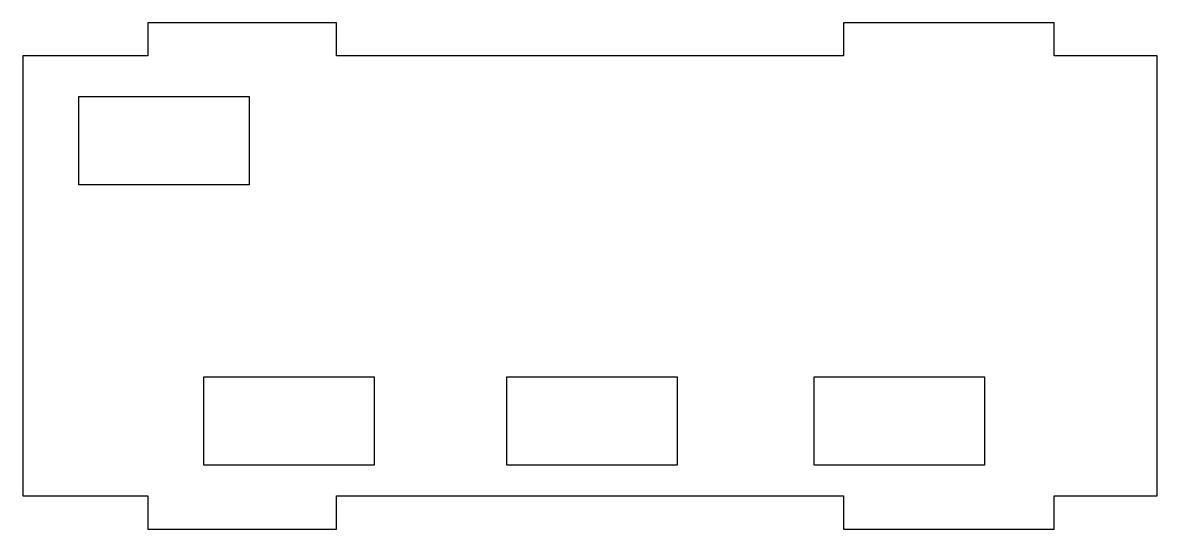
# Model space of a CAD drawing. Header units: millimetres. Extents: x 0 to 107, y 0 to 48.
import ezdxf

# ---------------------------------------------------------------- set-up
doc = ezdxf.new("R2010")
doc.units = ezdxf.units.MM
doc.layers.get('0').update_dxf_attribs({"linetype": 'CONTINUOUS'})

msp = doc.modelspace()

# ---------------------------------------------------------------- linework, layer by layer
for points in [[(0, 44.47), (0, 3.14), (11.76, 3.14), (11.76, 0), (29.46, 0), (29.46, 3.14), (77.04, 3.14), (77.04, 0), (96.82, 0), (96.82, 3.14), (106.5, 3.14), (106.5, 44.47), (96.82, 44.47), (96.82, 47.58), (77.04, 47.58), (77.04, 44.47), (29.46, 44.47), (29.46, 47.58), (11.76, 47.58), (11.76, 44.47)], [(21.26, 32.34), (5.26, 32.34), (5.26, 40.64), (21.26, 40.64)], [(16.99, 14.32), (32.99, 14.32), (32.99, 6.02), (16.99, 6.02)], [(45.44, 6.02), (45.44, 14.32), (61.44, 14.32), (61.44, 6.02)], [(74.29, 6.02), (74.29, 14.32), (90.29, 14.32), (90.29, 6.02)]]:
    msp.add_lwpolyline(points, close=True)

doc.saveas('drawing.dxf')
